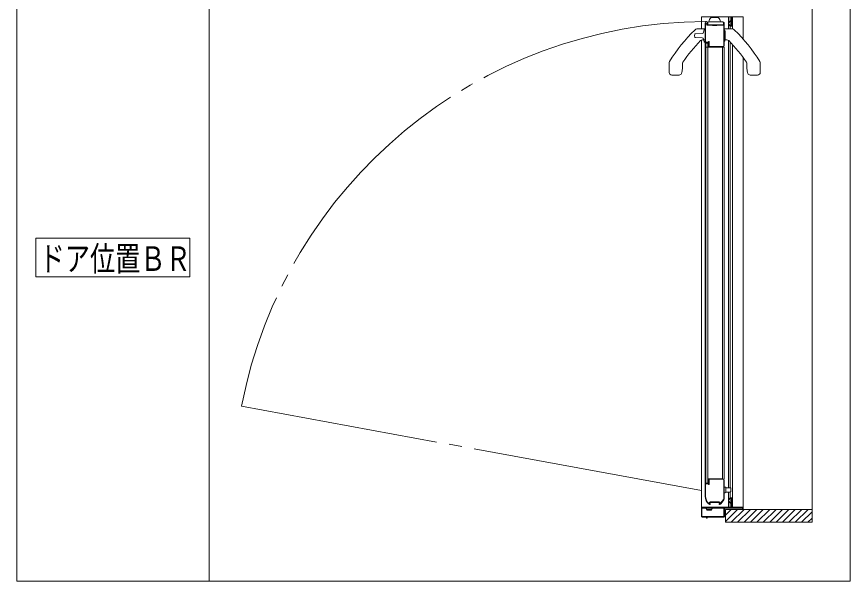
# Model space of a CAD drawing. Units: millimetres on the paper. Extents: x -305 to 305, y -152 to 152.
# Drawn here: x 18.6 to 83.6, y 20.2 to 64.3 of the extents above; entities that cross this region are included whole.
import ezdxf
from ezdxf.enums import TextEntityAlignment as Align

# ---------------------------------------------------------------- set-up
doc = ezdxf.new("R2010")
doc.units = ezdxf.units.MM
doc.linetypes.add('LONG_CHAIN', pattern=[21, 18, -1, 1, -1])
doc.linetypes.add('LONG_DOUBLE_CHAIN', pattern=[21.8, 18, -1, 0.6, -0.6, 0.6, -1])
doc.layers.add('0-1_VIEW0001', color=7, linetype='Continuous', lineweight=9)
doc.styles.add('ＭＳ ゴシック', font='')
doc.styles.get('ＭＳ ゴシック').set_extended_font_data('MS Gothic')

msp = doc.modelspace()

# ---------------------------------------------------------------- linework, layer by layer
at = {"layer": '0-1_VIEW0001'}
for p, q in [((18.617, 127.749), (18.617, 20.249)), ((33.617, 127.749), (33.617, 20.249)), ((83.617, 127.749), (83.617, 20.249)), ((80.63, 24.854), (80.63, 65.453)), ((74.34, 64.277), (72.005, 64.277)), ((72.005, 64.277), (72.005, 63.327)), ((72.29, 61.917), (72.29, 63.777)), ((72.335, 62.372), (72.335, 63.707)), ((72.425, 63.707), (72.425, 63.655)), ((72.465, 63.852), (72.465, 63.667)), ((72.5, 63.652), (72.5, 63.827)), ((72.55, 63.877), (73.67, 63.877)), ((73.256, 64.227), (72.823, 64.227)), ((73.72, 63.827), (73.72, 63.652)), ((73.73, 63.812), (73.73, 63.842)), ((73.74, 63.667), (73.74, 63.792)), ((73.79, 63.802), (73.79, 62.027)), ((74.115, 63.327), (74.115, 64.277)), ((74.19, 63.902), (74.19, 63.847)), ((74.205, 63.832), (74.225, 63.832)), ((74.325, 63.952), (74.24, 63.952)), ((74.24, 63.847), (74.24, 63.892)), ((74.255, 63.952), (74.255, 64.277)), ((74.255, 63.607), (74.255, 63.907)), ((74.255, 63.907), (74.325, 63.907)), ((74.34, 64.287), (74.34, 63.967)), ((74.34, 63.892), (74.34, 63.622)), ((74.39, 63.602), (74.39, 64.287)), ((75.255, 64.277), (74.39, 64.277)), ((74.431, 63.323), (74.431, 64.277)), ((75.255, 62.543), (75.255, 64.277)), ((72.275, 63.327), (71.697, 63.327)), ((72.432, 63.637), (72.454, 63.615)), ((72.472, 63.607), (72.863, 63.607)), ((72.48, 63.652), (73.725, 63.652)), ((72.5, 63.652), (73.67, 63.652)), ((72.874, 63.603), (72.885, 63.592)), ((72.896, 63.587), (73.183, 63.587)), ((73.194, 63.592), (73.205, 63.603)), ((73.216, 63.607), (73.73, 63.607)), ((73.72, 63.652), (73.67, 63.652)), ((73.745, 63.592), (73.745, 62.027)), ((73.805, 63.327), (74.382, 63.327)), ((74.19, 63.667), (74.19, 63.602)), ((74.225, 63.682), (74.205, 63.682)), ((74.24, 63.622), (74.24, 63.667)), ((74.24, 63.552), (74.34, 63.552)), ((74.325, 63.607), (74.255, 63.607)), ((74.255, 63.327), (74.255, 63.552)), ((72.005, 62.463), (72.005, 26.027)), ((72.275, 62.477), (72.079, 62.477)), ((73.79, 62.447), (73.79, 62.535)), ((73.805, 62.477), (74.001, 62.477)), ((74.115, 27.552), (74.115, 62.442)), ((72.304, 28.252), (72.304, 61.902)), ((72.304, 61.902), (73.789, 61.902)), ((72.331, 61.902), (72.305, 61.902)), ((72.352, 61.924), (72.344, 61.91)), ((72.354, 27.927), (72.354, 62.227)), ((72.504, 62.227), (72.354, 62.227)), ((72.355, 62.227), (72.355, 61.931)), ((72.505, 62.252), (72.38, 62.252)), ((72.54, 62.297), (72.41, 62.297)), ((72.504, 27.927), (72.504, 62.227)), ((72.515, 61.931), (72.515, 61.937)), ((72.525, 61.91), (72.517, 61.924)), ((73.665, 61.902), (72.538, 61.902)), ((72.555, 62.332), (72.555, 62.312)), ((72.555, 61.977), (72.555, 62.202)), ((72.585, 62.347), (72.57, 62.347)), ((72.6, 61.957), (72.6, 62.332)), ((73.665, 61.947), (72.61, 61.947)), ((73.64, 61.902), (73.64, 28.252)), ((73.789, 28.252), (73.789, 61.902)), ((74.255, 27.55), (74.255, 62.302)), ((74.428, 26.027), (74.428, 62.117)), ((75.255, 26.027), (75.255, 61.109)), ((69.49, 60.677), (69.49, 59.927)), ((70.52, 60.613), (70.52, 60.227)), ((75.56, 60.613), (75.56, 60.227)), ((76.59, 60.677), (76.59, 59.927)), ((70.264, 59.727), (69.69, 59.727)), ((75.815, 59.727), (76.39, 59.727)), ((20.117, 43.999), (20.117, 46.999)), ((20.117, 46.999), (32.117, 46.999)), ((32.117, 43.999), (32.117, 46.999)), ((20.117, 43.999), (32.117, 43.999)), ((72.29, 26.877), (72.29, 28.237)), ((72.305, 28.252), (72.331, 28.252)), ((72.344, 28.245), (72.353, 28.231)), ((72.355, 28.223), (72.355, 27.927)), ((72.515, 28.217), (72.515, 28.223)), ((72.517, 28.231), (72.525, 28.245)), ((72.538, 28.252), (73.665, 28.252)), ((72.555, 27.952), (72.555, 28.177)), ((72.6, 28.197), (72.6, 27.822)), ((73.665, 28.207), (72.61, 28.207)), ((73.745, 26.702), (73.745, 28.127)), ((73.79, 28.127), (73.79, 26.702)), ((72.335, 27.782), (72.335, 26.877)), ((72.38, 27.902), (72.505, 27.902)), ((72.54, 27.857), (72.41, 27.857)), ((72.555, 27.822), (72.555, 27.842)), ((72.585, 27.807), (72.57, 27.807)), ((73.865, 27.602), (73.79, 27.602)), ((73.965, 27.552), (73.915, 27.552)), ((73.915, 27.552), (73.915, 27.202)), ((73.965, 27.552), (74.24, 27.552)), ((74.29, 27.502), (74.29, 27.252)), ((73.865, 27.152), (73.79, 27.152)), ((73.965, 27.202), (73.915, 27.202)), ((74.24, 27.202), (73.965, 27.202)), ((74.111, 26.027), (74.111, 27.202)), ((74.19, 26.637), (74.19, 26.702)), ((74.24, 26.752), (74.34, 26.752)), ((74.24, 26.682), (74.24, 26.637)), ((74.251, 26.752), (74.251, 27.202)), ((74.251, 26.397), (74.251, 26.697)), ((74.325, 26.697), (74.255, 26.697)), ((74.34, 26.412), (74.34, 26.682)), ((74.39, 26.702), (74.39, 26.017)), ((75.255, 26.027), (72.005, 26.027)), ((72.03, 26.002), (74.325, 26.002)), ((72.625, 26.338), (72.625, 26.372)), ((72.675, 26.252), (72.641, 26.252)), ((72.666, 26.363), (72.689, 26.305)), ((72.69, 26.437), (73.39, 26.437)), ((73.39, 26.397), (72.69, 26.397)), ((72.69, 26.299), (72.69, 26.267)), ((73.39, 26.267), (73.39, 26.299)), ((73.391, 26.305), (73.413, 26.363)), ((73.415, 26.252), (73.405, 26.252)), ((73.455, 26.372), (73.455, 26.331)), ((73.499, 26.339), (73.724, 26.639)), ((73.76, 26.612), (73.535, 26.312)), ((74.19, 26.402), (74.19, 26.457)), ((74.225, 26.622), (74.205, 26.622)), ((74.205, 26.472), (74.225, 26.472)), ((74.24, 26.457), (74.24, 26.412)), ((74.325, 26.352), (74.24, 26.352)), ((74.251, 26.027), (74.251, 26.352)), ((74.255, 26.397), (74.325, 26.397)), ((74.34, 26.017), (74.34, 26.337)), ((74.405, 26.002), (75.24, 26.002)), ((72.005, 25.302), (72.005, 25.977)), ((72.05, 25.312), (72.05, 25.937)), ((72.065, 25.952), (73.745, 25.952)), ((72.43, 25.802), (72.43, 25.852)), ((72.43, 25.802), (72.78, 25.802)), ((73.76, 25.937), (73.76, 25.312)), ((73.805, 25.937), (73.805, 25.302)), ((75.19, 25.952), (73.82, 25.952)), ((74.829, 25.853), (73.88, 24.903)), ((74.329, 25.853), (73.88, 25.403)), ((73.88, 25.852), (80.63, 25.852)), ((73.88, 25.852), (73.88, 24.853)), ((75.329, 25.853), (74.329, 24.853)), ((75.829, 25.853), (74.829, 24.853)), ((75.205, 25.867), (75.205, 25.937)), ((75.24, 25.852), (75.22, 25.852)), ((75.255, 25.987), (75.255, 25.867)), ((76.329, 25.853), (75.329, 24.853)), ((76.829, 25.853), (75.829, 24.853)), ((77.329, 25.853), (76.329, 24.853)), ((77.829, 25.853), (76.829, 24.853)), ((78.329, 25.853), (77.329, 24.853)), ((78.829, 25.853), (77.829, 24.853)), ((79.329, 25.853), (78.329, 24.853)), ((79.824, 25.853), (78.824, 24.853)), ((80.319, 25.853), (79.319, 24.853)), ((80.63, 25.668), (79.814, 24.853)), ((72.39, 25.252), (72.055, 25.252)), ((73.745, 25.297), (72.065, 25.297)), ((72.405, 25.187), (72.405, 25.237)), ((72.435, 25.177), (72.415, 25.177)), ((72.445, 25.237), (72.445, 25.187)), ((73.755, 25.252), (72.46, 25.252)), ((80.63, 24.853), (73.88, 24.853)), ((80.63, 25.173), (80.309, 24.853)), ((18.617, 20.249), (83.617, 20.249))]:
    msp.add_line(p, q, dxfattribs=at)
at = {"layer": '0-1_VIEW0001', "color": 2}
for p, q in [((72.209, 63.253), (72.18, 63.067)), ((72.29, 63.297), (72.255, 63.295)), ((73.81, 63.172), (73.79, 63.172)), ((73.81, 63.222), (73.81, 62.872)), ((73.822, 63.222), (73.81, 63.222)), ((71.527, 62.933), (72.063, 62.961)), ((72.063, 62.634), (71.527, 62.662)), ((72.18, 62.528), (72.209, 62.342)), ((73.79, 62.422), (73.81, 62.422)), ((73.81, 62.722), (73.81, 62.372)), ((72.255, 62.299), (72.29, 62.297)), ((73.81, 62.372), (73.822, 62.372))]:
    msp.add_line(p, q, dxfattribs=at)
at = {"layer": '0-1_VIEW0001', "color": 2, "linetype": 'LONG_DOUBLE_CHAIN'}
for p, q in [((73.852, 62.863), (73.869, 62.863)), ((73.852, 62.732), (73.869, 62.732))]:
    msp.add_line(p, q, dxfattribs=at)
at = {"layer": '0-1_VIEW0001', "linetype": 'LONG_CHAIN'}
msp.add_line((72.005, 27.325), (36.15, 33.9), dxfattribs=at)
at = {"layer": '0-1_VIEW0001'}
for points in [[(72.29, 63.777), (72.326, 63.866), (72.366, 63.894), (72.415, 63.902), (72.45, 63.888), (72.465, 63.852)], [(72.335, 63.707), (72.38, 63.752), (72.425, 63.707)], [(73.73, 63.842), (73.733, 63.849), (73.74, 63.852), (73.775, 63.838), (73.79, 63.802)], [(73.74, 63.792), (73.739, 63.797), (73.736, 63.8), (73.731, 63.806), (73.73, 63.812)], [(74.24, 63.952), (74.204, 63.938), (74.19, 63.902)], [(74.19, 63.847), (74.194, 63.837), (74.205, 63.832)], [(74.225, 63.832), (74.235, 63.837), (74.24, 63.847)], [(74.24, 63.892), (74.244, 63.903), (74.255, 63.907)], [(74.34, 63.967), (74.335, 63.957), (74.325, 63.952)], [(74.325, 63.907), (74.335, 63.903), (74.34, 63.892)], [(72.425, 63.655), (72.426, 63.645), (72.432, 63.637)], [(72.454, 63.615), (72.463, 63.609), (72.472, 63.607)], [(72.465, 63.667), (72.469, 63.657), (72.48, 63.652)], [(72.863, 63.607), (72.869, 63.606), (72.874, 63.603)], [(72.885, 63.592), (72.89, 63.588), (72.896, 63.587)], [(73.183, 63.587), (73.189, 63.588), (73.194, 63.592)], [(73.205, 63.603), (73.21, 63.606), (73.216, 63.607)], [(73.725, 63.652), (73.735, 63.657), (73.74, 63.667)], [(73.73, 63.607), (73.74, 63.603), (73.745, 63.592)], [(74.205, 63.682), (74.194, 63.678), (74.19, 63.667)], [(74.19, 63.602), (74.204, 63.567), (74.24, 63.552)], [(74.24, 63.667), (74.235, 63.678), (74.225, 63.682)], [(74.255, 63.607), (74.244, 63.612), (74.24, 63.622)], [(74.34, 63.622), (74.335, 63.612), (74.325, 63.607)], [(74.34, 63.552), (74.375, 63.567), (74.39, 63.602)], [(72.305, 61.902), (72.294, 61.907), (72.29, 61.917)], [(72.344, 61.91), (72.338, 61.904), (72.331, 61.902)], [(72.41, 62.297), (72.357, 62.319), (72.335, 62.372)], [(72.355, 61.931), (72.354, 61.927), (72.352, 61.924)], [(72.38, 62.252), (72.362, 62.245), (72.355, 62.227)], [(72.555, 62.202), (72.54, 62.238), (72.505, 62.252)], [(72.515, 61.937), (72.519, 61.948), (72.53, 61.952), (72.547, 61.96), (72.555, 61.977)], [(72.517, 61.924), (72.515, 61.927), (72.515, 61.931)], [(72.538, 61.902), (72.531, 61.904), (72.525, 61.91)], [(72.555, 62.312), (72.55, 62.302), (72.54, 62.297)], [(72.57, 62.347), (72.559, 62.343), (72.555, 62.332)], [(72.6, 62.332), (72.595, 62.343), (72.585, 62.347)], [(72.61, 61.947), (72.603, 61.95), (72.6, 61.957)], [(73.745, 62.027), (73.721, 61.971), (73.665, 61.947)], [(73.79, 62.027), (73.753, 61.939), (73.665, 61.902)], [(72.29, 28.237), (72.294, 28.248), (72.305, 28.252)], [(72.331, 28.252), (72.339, 28.25), (72.344, 28.245)], [(72.353, 28.231), (72.354, 28.227), (72.355, 28.223)], [(72.505, 27.902), (72.54, 27.917), (72.555, 27.952)], [(72.515, 28.223), (72.515, 28.227), (72.517, 28.231)], [(72.555, 28.177), (72.548, 28.195), (72.53, 28.202), (72.519, 28.207), (72.515, 28.217)], [(72.525, 28.245), (72.531, 28.25), (72.538, 28.252)], [(72.61, 28.207), (72.603, 28.204), (72.6, 28.197)], [(73.665, 28.252), (73.753, 28.216), (73.79, 28.127)], [(73.745, 28.127), (73.721, 28.184), (73.665, 28.207)], [(72.41, 27.857), (72.357, 27.835), (72.335, 27.782)], [(72.355, 27.927), (72.362, 27.909), (72.38, 27.902)], [(72.555, 27.842), (72.55, 27.853), (72.54, 27.857)], [(72.57, 27.807), (72.559, 27.812), (72.555, 27.822)], [(72.6, 27.822), (72.595, 27.812), (72.585, 27.807)], [(72.641, 26.252), (72.626, 26.254), (72.612, 26.261), (72.475, 26.377), (72.375, 26.53), (72.313, 26.699), (72.29, 26.877)], [(72.335, 26.877), (72.356, 26.723), (72.405, 26.571), (72.454, 26.459), (72.528, 26.367), (72.6, 26.326), (72.616, 26.324), (72.625, 26.338)], [(73.724, 26.639), (73.739, 26.669), (73.745, 26.702)], [(73.79, 26.702), (73.782, 26.655), (73.76, 26.612)], [(74.19, 26.702), (74.204, 26.738), (74.24, 26.752)], [(74.255, 26.697), (74.244, 26.693), (74.24, 26.682)], [(74.34, 26.682), (74.335, 26.693), (74.325, 26.697)], [(74.34, 26.752), (74.375, 26.738), (74.39, 26.702)], [(72.005, 25.977), (72.012, 25.995), (72.03, 26.002)], [(72.625, 26.372), (72.644, 26.418), (72.69, 26.437)], [(72.69, 26.397), (72.669, 26.386), (72.666, 26.363)], [(72.69, 26.267), (72.685, 26.257), (72.675, 26.252)], [(72.689, 26.305), (72.69, 26.302), (72.69, 26.299)], [(73.39, 26.437), (73.436, 26.418), (73.455, 26.372)], [(73.413, 26.363), (73.41, 26.386), (73.39, 26.397)], [(73.39, 26.299), (73.39, 26.302), (73.391, 26.305)], [(73.405, 26.252), (73.394, 26.257), (73.39, 26.267)], [(73.535, 26.312), (73.482, 26.268), (73.415, 26.252)], [(73.455, 26.331), (73.463, 26.317), (73.479, 26.319), (73.49, 26.328), (73.499, 26.339)], [(74.205, 26.622), (74.194, 26.627), (74.19, 26.637)], [(74.19, 26.457), (74.194, 26.468), (74.205, 26.472)], [(74.24, 26.352), (74.204, 26.367), (74.19, 26.402)], [(74.24, 26.637), (74.235, 26.627), (74.225, 26.622)], [(74.225, 26.472), (74.235, 26.468), (74.24, 26.457)], [(74.24, 26.412), (74.244, 26.402), (74.255, 26.397)], [(74.325, 26.397), (74.335, 26.402), (74.34, 26.412)], [(74.34, 26.337), (74.335, 26.348), (74.325, 26.352)], [(74.325, 26.002), (74.335, 26.007), (74.34, 26.017)], [(74.39, 26.017), (74.394, 26.007), (74.405, 26.002)], [(75.24, 26.002), (75.25, 25.998), (75.255, 25.987)], [(72.05, 25.937), (72.054, 25.948), (72.065, 25.952)], [(72.78, 25.852), (72.43, 25.852), (72.37, 25.931)], [(72.78, 25.802), (72.78, 25.852), (72.839, 25.931)], [(73.745, 25.952), (73.755, 25.948), (73.76, 25.937)], [(73.82, 25.952), (73.809, 25.948), (73.805, 25.937)], [(75.205, 25.937), (75.2, 25.948), (75.19, 25.952)], [(75.22, 25.852), (75.209, 25.857), (75.205, 25.867)], [(75.255, 25.867), (75.25, 25.857), (75.24, 25.852)], [(72.055, 25.252), (72.019, 25.267), (72.005, 25.302)], [(72.065, 25.297), (72.054, 25.302), (72.05, 25.312)], [(72.405, 25.237), (72.4, 25.248), (72.39, 25.252)], [(72.415, 25.177), (72.408, 25.18), (72.405, 25.187)], [(72.445, 25.187), (72.442, 25.18), (72.435, 25.177)], [(72.46, 25.252), (72.449, 25.248), (72.445, 25.237)], [(73.76, 25.312), (73.755, 25.302), (73.745, 25.297)], [(73.805, 25.302), (73.79, 25.267), (73.755, 25.252)]]:
    msp.add_lwpolyline(points, dxfattribs=at)
at = {"layer": '0-1_VIEW0001', "linetype": 'LONG_CHAIN'}
msp.add_arc((72.504, 26.877), 37.027, 90.29921, 169.06601, dxfattribs=at)
at = {"layer": '0-1_VIEW0001'}
for centre, radius, start, end in [((72.55, 63.827), 0.05, 90, 180), ((73.04, 63.852), 0.45, 128.21321, 176.81526), ((72.823, 64.127), 0.1, 90, 128.21321), ((73.256, 64.127), 0.1, 51.78679, 90), ((73.04, 63.852), 0.45, 3.18474, 51.78679), ((73.67, 63.827), 0.05, 0, 90), ((80.618, 53.918), 13.05, 134.40318, 148.24605), ((71.697, 63.027), 0.3, 90, 134.40318), ((72.275, 63.312), 0.015, 0, 90), ((73.805, 63.312), 0.015, 90, 180), ((74.382, 63.027), 0.3, 45.59682, 90), ((65.461, 53.918), 13.05, 31.75395, 45.59682), ((80.618, 53.918), 12.15, 135.61305, 145.92995), ((72.079, 62.277), 0.2, 90, 135.61305), ((72.275, 62.492), 0.015, 270, 0), ((73.805, 62.492), 0.015, 180, 270), ((74.001, 62.277), 0.2, 44.38695, 90), ((65.461, 53.918), 12.15, 34.07005, 44.38695), ((69.69, 60.677), 0.2, 147.03513, 180), ((70.72, 60.613), 0.2, 145.92995, 180), ((75.36, 60.613), 0.2, 0, 34.07005), ((76.39, 60.677), 0.2, 0, 32.96487), ((69.69, 59.927), 0.2, 180, 270), ((70.264, 59.927), 0.2, 270, 339.07517), ((69.48, 60.227), 1.04, 339.07517, 0), ((76.6, 60.227), 1.04, 180, 200.92483), ((75.815, 59.927), 0.2, 200.92483, 270), ((76.39, 59.927), 0.2, 270, 0), ((73.865, 27.552), 0.05, 0, 90), ((74.24, 27.502), 0.05, 0, 90), ((73.865, 27.202), 0.05, 270, 0), ((74.24, 27.252), 0.05, 270, 0), ((72.382, 25.94), 0.015, 109.47122, 217.16085), ((72.827, 25.94), 0.015, 322.83915, 70.52878)]:
    msp.add_arc(centre, radius, start, end, dxfattribs=at)
at = {"layer": '0-1_VIEW0001', "color": 2}
for centre, radius, start, end in [((72.057, 63.085), 0.125, 273, 351.43914), ((72.258, 63.246), 0.05, 93, 171.40265), ((73.822, 63.207), 0.015, 9.12607, 90), ((71.27, 62.797), 2.6, 1.44086, 9.12607), ((72.225, 62.797), 0.75, 172.99308, 180.0004), ((72.225, 62.797), 0.75, 180.0004, 187.00669), ((71.53, 62.883), 0.05, 92.99998, 172.91056), ((71.53, 62.712), 0.05, 187.09046, 267.00002), ((72.057, 62.509), 0.125, 8.55177, 86.99999), ((73.81, 62.862), 0.01, 90, 180), ((73.81, 62.732), 0.01, 180, 270), ((71.27, 62.797), 2.6, 350.87393, 358.55914), ((70.764, 62.797), 3.088, 358.7869, 1.2131), ((73.854, 62.862), 0.015, 270, 1.44086), ((73.854, 62.732), 0.015, 358.55914, 90), ((72.258, 62.349), 0.05, 188.59735, 267), ((73.822, 62.387), 0.015, 270, 350.87393)]:
    msp.add_arc(centre, radius, start, end, dxfattribs=at)

# ---------------------------------------------------------------- texts
at = {"layer": '0-1_VIEW0001', "style": 'ＭＳ ゴシック', "width": 0.75}
msp.add_text('ドア位置ＢＲ', height=1.921, dxfattribs=at).set_placement((20.402, 43.879), align=Align.BOTTOM_LEFT)

doc.saveas('drawing.dxf')
